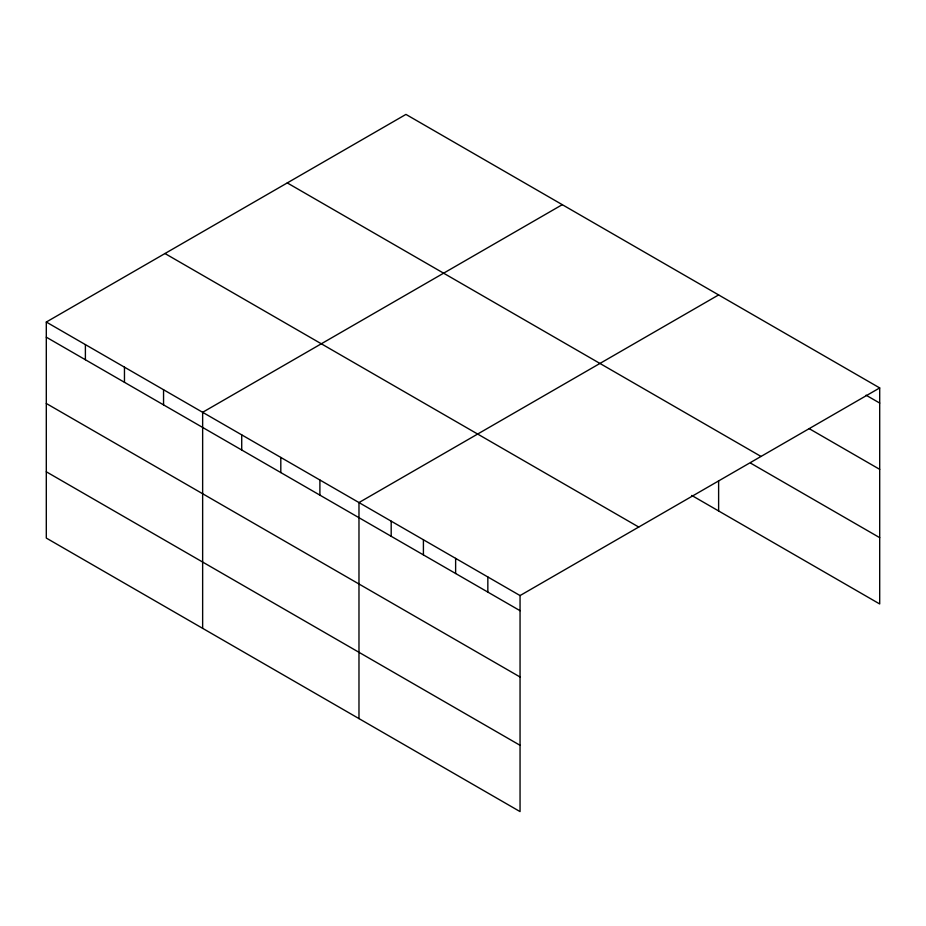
<?xml version="1.0" encoding="UTF-8"?>
<svg xmlns="http://www.w3.org/2000/svg" width="926" height="926" viewBox="0 0 926 926"><rect width="100%" height="100%" fill="white"/><g stroke="black" fill="none" stroke-linecap="round" stroke-linejoin="round"><path stroke-width="1.39" d="M520.053 676.999L520.053 595.568L46.3 322.04L46.3 538.075L520.053 811.593L520.053 676.999L46.3 403.481M691.757 495.445L879.7 603.96L879.7 387.925L405.947 114.407L46.3 322.04M562.29 204.669L202.644 412.301L202.644 628.337M718.622 294.931L358.975 502.563L358.975 718.599M520.053 595.568L879.7 387.925M866.076 395.194L879.7 403.065M809.069 428.576L879.7 469.355M287.268 182.92L761.022 456.449M750.836 463.266L879.7 537.659M164.978 253.527L638.732 527.044M46.3 337.18L520.053 610.697M46.3 471.785L520.053 745.303M718.622 480.698L718.622 510.955M487.84 576.967L487.84 592.096M455.627 558.366L455.627 573.495M423.413 539.765L423.413 554.905M391.189 521.164L391.189 536.304M319.898 480.004L319.898 495.132M280.81 457.432L280.81 472.573M241.721 434.873L241.721 450.001M163.555 389.742L163.555 404.87M124.466 367.171L124.466 382.311M85.389 344.611L85.389 359.739"/></g></svg>
